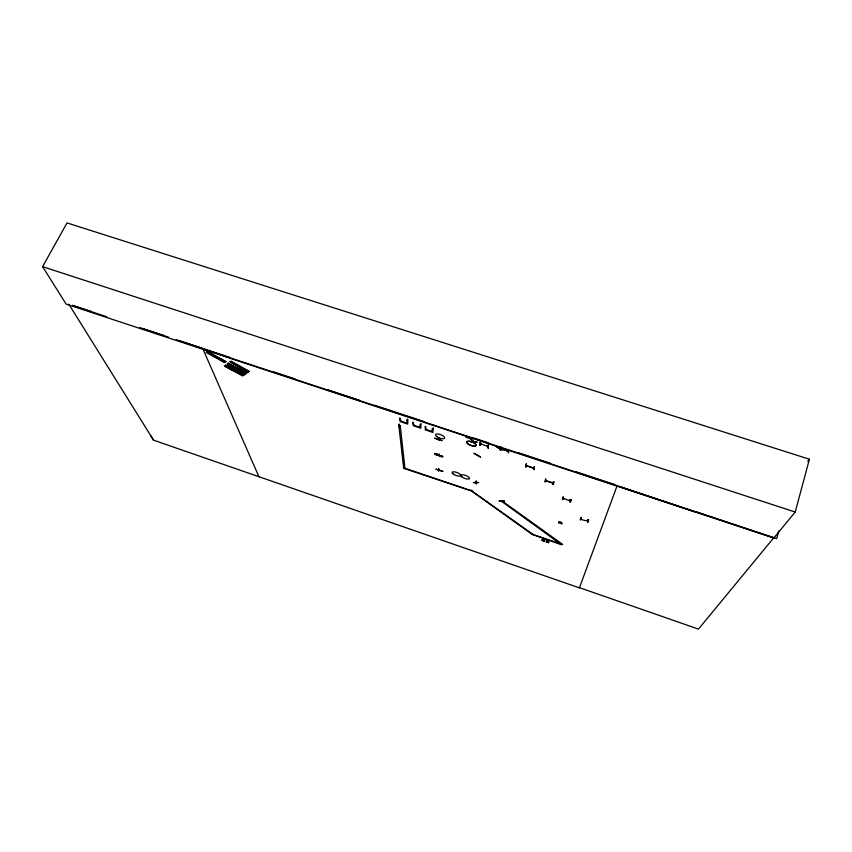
<?xml version="1.0" encoding="UTF-8"?>
<svg xmlns="http://www.w3.org/2000/svg" width="852" height="852" viewBox="0 0 852 852"><rect width="100%" height="100%" fill="white"/><g stroke="black" fill="none" stroke-linecap="round" stroke-linejoin="round"><path stroke-width="1.28" d="M471.039 490.635L531.904 534.247L532.873 534.257L471.976 491.093L403.678 468.355L398.821 425.297L400.248 425.776L404.924 468.217L403.614 467.78L471.039 490.635L471.241 490.102M504.533 501.136L499.24 500.987M475.32 482.211L475.948 482.413L475.278 482.083M476.257 483.787L476.119 481.007L476.247 483.723M479.814 445.202L480.187 442.167L479.868 445.17M470.655 441.485L477.216 442.103L470.826 441.773M480.645 441.975L480.219 445.234M500.326 450.058L500.593 447.066M500.678 447.151L500.337 450.175L500.827 446.757M487.365 445.724L488.047 446.395M488.409 444.606L488.26 448.024M488.281 448.077L488.313 444.914L487.951 447.896M508.516 449.686L508.463 452.891L508.42 449.728M230.264 361.631L248.22 372.164M248.624 371.781L230.274 361.717M246.782 373.07L228.23 363.154M245.77 373.74L227.271 363.953L245.557 373.975M242.958 375.668L224.438 366.03L242.767 375.892M243.747 375.242L225.556 365.135M495.459 446.15L502.137 449.931M495.64 446.15L501.988 449.931M526.312 464.17L525.865 467.066L526.451 463.776M249.412 371.355L231.02 361.088M246.633 373.261L228.261 363.229M245.781 373.836L227.143 364.038L245.504 373.921M225.94 361.557L207.249 351.525M224.726 362.547L206.237 352.238M534.385 466.8L533.906 469.74L534.066 466.63M435.223 453.882C457.428 461.358 423.657 450.293 438.929 454.766M207.174 351.503L225.791 361.759M544.929 481.817L545.589 479.037M545.866 479.122L545.323 481.838M552.991 484.468L553.608 481.71M553.949 481.87L553.278 484.618L553.651 481.731M563.023 496.95L562.384 499.528M562.746 499.581L563.342 497.025M563.183 498.495L563.886 498.729M558.646 522.808C557.559 520.7 563.47 522.138 561.638 523.756M795.225 512.041L809.4 459.228L67.02 222.905L42.6 266.644L66.073 304.047L773.829 537.974L795.225 512.041L42.6 266.644M569.828 500.177L570.552 500.22M569.967 500.007L569.7 500.688L570.361 500.752M778.749 530.956L776.673 538.581L618.382 486.151L694.572 511.775M571.266 499.709L570.148 502.169L571.266 499.687M773.829 537.974L695.956 511.775M498.782 448.248L498.356 448.333M587.284 520.434C590.745 520.966 581.863 520.923 580.851 518.676M587.454 520.189L587.273 520.966L587.379 520.157M588.721 520.008L587.561 522.308L588.466 519.55M587.667 522.297L588.508 519.603M561.766 523.756L558.667 522.745M569.913 499.89L569.839 500.603M552.533 482.307L552.384 482.924M526.387 463.797L525.844 466.949M526.259 465.597L533.693 468.217L526.174 465.597L526.344 464.894L526.792 465.778M526.174 465.597L526.419 464.915M579.381 587.646L698.459 629.096L773.946 537.548M617.242 485.416L579.403 587.859L153.541 440.164L150.57 435.478M487.45 445.426L487.355 446.15M471.976 491.093L472.178 490.56M438.833 454.35L438.578 454.808M439.227 454.297L438.908 455.17L439.153 454.233M438.791 437.47L439.174 440.59M432.784 428.865L432.188 428.662L432.315 431.549L425.883 429.419L425.712 426.575L425.116 426.383L425.318 429.845L432.944 432.465L433.231 427.725M420.568 424.615L419.972 424.424L420.174 427.331L413.763 425.201L412.922 422.145L413.22 425.638L420.824 428.247L421.026 423.487M407.831 419.322L407.714 424.094L400.142 421.495L399.758 417.991L400.664 421.058L407.054 423.178L407.235 419.131M501.807 501.029L501.114 500.688L501.636 501.029M435.223 454.329L442.38 456.896L435.255 454.372M441.964 440.718L434.531 438.162L441.954 440.601M480.4 457.034L474.255 453.317M432.401 431.293L431.943 431.133M230.008 361.812L248.241 372.143M425.957 429.163L426.415 429.323M420.26 427.065L419.802 426.916M414.296 425.105L413.838 424.946M407.139 422.911L406.681 422.762M400.738 420.813L401.196 420.963M807.834 461.283L809.4 459.228M206.301 352.281L224.821 362.462M466.374 437.491L472.583 437.694M473.35 482.541L478.686 482.509L473.616 482.637M580.35 519.784L581.096 517.388L580.372 519.89M469.473 437.768L473.616 441.719M438.567 468.419L438.663 471.113L438.61 468.493M480.56 456.97L474.031 453.466M438.727 439.046L437.939 438.642L438.737 438.929M500.518 448.621L508.133 451.145M488.004 446.512L480.421 443.796L481.178 444.03M545.791 480.72L553.204 483.073M570.403 500.901L563.183 498.388M399.343 425.84L400.089 426.096L399.439 426.011M508.111 451.272L500.656 448.812M476.534 483.041L476.044 482.701L476.587 483.073M499.176 501.051L504.533 501.189M472.785 437.822L466.161 437.374L472.785 437.949M399.162 424.136L399.428 427.395L399.034 424.275M438.727 469.782L439.355 469.995M469.686 437.779L473.85 441.698M72.633 305.474L106.724 316.742M142.082 328.425L168.59 337.179M178.696 340.523L202.68 348.447L176.151 339.66M203.947 348.862L230.487 357.638M273.46 371.834L294.952 378.927M327.807 389.79L359.406 400.227M374.571 405.243L423.87 421.527M474.426 438.226L488.324 442.827M518.666 452.849L550.254 463.286M575.537 471.635L614.718 484.586M72.548 305.335L91.505 311.619M139.515 327.519L163.52 335.475M617.136 485.736L202.851 348.83L258.997 476.886M406.777 420.26L407.373 420.451M545.738 480.677L553.108 483.137M435.329 453.605L438.929 454.904M570.936 499.549L570.265 502.147M476.417 481.167L475.959 483.574M68.852 304.228L153.541 440.164M243.981 374.986L225.418 365.338L243.96 375.008M442.795 471.39L435.862 469.164L442.806 471.358M531.691 534.161L561.617 544.822L501.924 501.562L502.904 501.54L562.725 544.439L531.691 534.161M559.157 522.191L561.532 523.064L559.157 522.191M544.194 540.072L542.01 539.327L542.98 540.243L541.765 540.424L544.503 541.361L543.523 540.434L544.726 540.253L544.194 540.072M548.475 541.531L546.292 540.786L547.261 541.702L546.036 541.883L548.773 542.82L547.804 541.893L549.007 541.712L548.475 541.531M436.895 436.607A4.931 1.757 21.5 0 0 444.627 438.354A4.931 1.757 21.5 0 0 438.897 434.147A4.931 1.757 21.5 0 0 436.895 436.607M468.025 443.892A5.016 1.81 20.9 0 0 475.97 445.681A4.995 1.8 20.9 0 0 470.293 441.442A5.016 1.81 20.9 0 0 468.025 443.892A4.995 1.8 20.9 0 0 475.959 445.66A5.016 1.81 20.9 0 0 470.283 441.442A4.995 1.8 20.9 0 0 468.046 443.881M453.349 474.095A4.622 1.544 21 0 0 460.634 475.821A4.622 1.544 21 0 0 455.33 472.019A4.622 1.544 21 0 0 453.349 474.095M462.082 477.024A4.622 1.544 20.9 0 0 469.388 478.76A4.622 1.544 20.9 0 0 464.116 474.979A4.622 1.544 20.9 0 0 462.082 477.024"/></g></svg>
